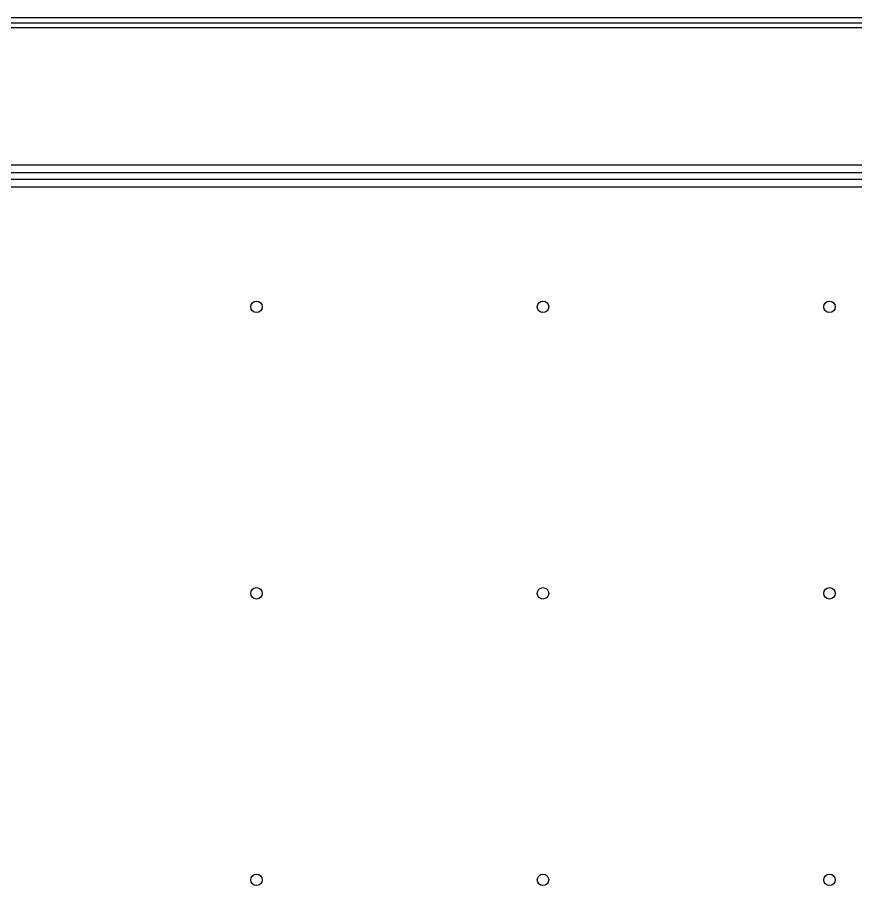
# Model space of a CAD drawing. Extents: x 0 to 130, y -140 to 0.
# Drawn here: x 29.16 to 58.41, y -30.2 to 0.1 of the extents above; entities that cross this region are included whole.
import ezdxf

# ---------------------------------------------------------------- set-up
doc = ezdxf.new("R2010")
doc.units = 0
doc.layers.add('BLACK', color=7, linetype='CONTINUOUS')

msp = doc.modelspace()

# ---------------------------------------------------------------- linework, layer by layer
at = {"layer": 'BLACK', "linetype": 'CONTINUOUS'}
for p, q in [((0, 0.1), (130, 0.1)), ((129.9, -0.1), (0.1, -0.1)), ((0.3495, -0.2505), (129.6505, -0.2505)), ((98.436648, -5.0613), (26.680636, -5.0613)), ((26.6312, -5.3118), (98.666563, -5.3118)), ((98.615056, -5.5618), (26.682977, -5.5618)), ((26.827745, -5.8123), (98.285391, -5.8123))]:
    msp.add_line(p, q, dxfattribs=at)
at = {"layer": 'BLACK'}
for centre in [(37.5, -10), (47.5, -10), (57.5, -10), (37.5, -20), (47.5, -20), (57.5, -20), (37.5, -30), (47.5, -30), (57.5, -30)]:
    msp.add_circle(centre, 0.2, dxfattribs=at)

doc.saveas('drawing.dxf')
